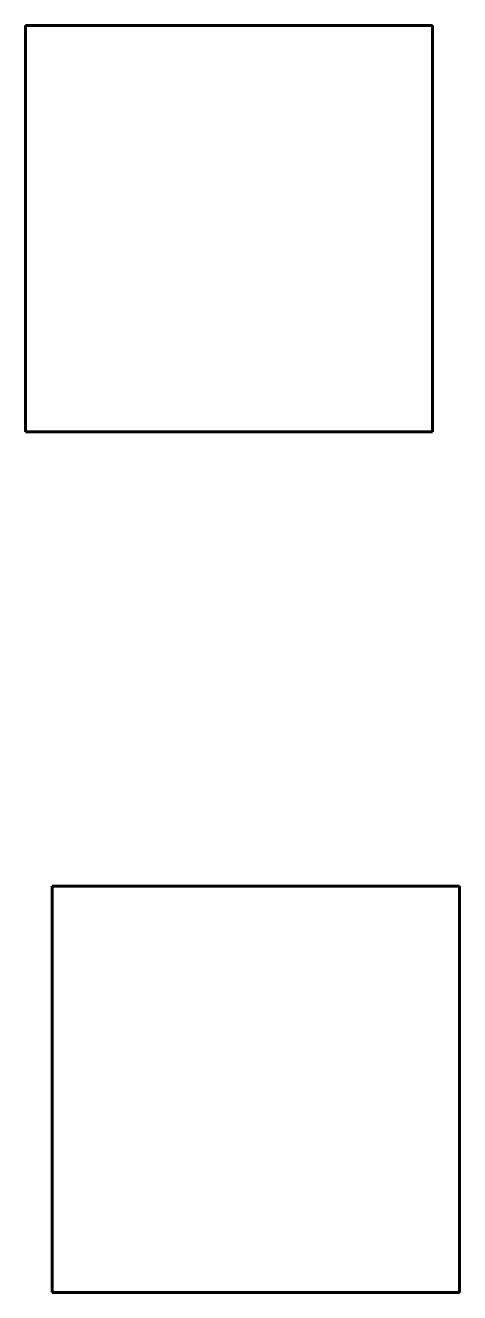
# Model space of a CAD drawing. Extents: x 0 to 297, y 0 to 292.
# Drawn here: x 173.82 to 175.95, y 103.58 to 109.81 of the extents above; entities that cross this region are included whole.
import ezdxf

# ---------------------------------------------------------------- set-up
doc = ezdxf.new("R2010")
doc.units = 0
doc.header["$MEASUREMENT"] = 0
doc.linetypes.add('K5LT_BASIC', pattern=[0])
doc.layers.add('Системный слой', color=7, linetype='Continuous')

# ---------------------------------------------------------------- blocks, each defined once
blk = doc.blocks.new('*U')
at = {"layer": 'Системный слой', "linetype": 'K5LT_BASIC', "lineweight": 60}
for p, q in [((175.819, 109.8127), (173.819, 109.8127)), ((173.819, 109.8127), (173.819, 107.8127)), ((175.819, 107.8127), (175.819, 109.8127)), ((173.819, 107.8127), (175.819, 107.8127)), ((175.9513, 105.5793), (173.9513, 105.5793)), ((173.9513, 105.5793), (173.9513, 103.5793)), ((175.9513, 103.5793), (175.9513, 105.5793)), ((173.9513, 103.5793), (175.9513, 103.5793))]:
    blk.add_line(p, q, dxfattribs=at)

msp = doc.modelspace()

# ---------------------------------------------------------------- block references
at = {"layer": 'Системный слой'}
msp.add_blockref('*U', (0, 0), dxfattribs=at)
msp.add_blockref('*U', (0, 0), dxfattribs=at)
msp.add_blockref('*U', (0, 0), dxfattribs=at)
msp.add_blockref('*U', (0, 0), dxfattribs=at)
msp.add_blockref('*U', (0, 0), dxfattribs=at)
msp.add_blockref('*U', (0, 0), dxfattribs=at)
msp.add_blockref('*U', (0, 0), dxfattribs=at)
msp.add_blockref('*U', (0, 0), dxfattribs=at)
msp.add_blockref('*U', (0, 0), dxfattribs=at)
msp.add_blockref('*U', (0, 0), dxfattribs=at)
msp.add_blockref('*U', (0, 0), dxfattribs=at)
msp.add_blockref('*U', (0, 0), dxfattribs=at)
msp.add_blockref('*U', (0, 0), dxfattribs=at)
msp.add_blockref('*U', (0, 0), dxfattribs=at)
msp.add_blockref('*U', (0, 0), dxfattribs=at)
msp.add_blockref('*U', (0, 0), dxfattribs=at)
msp.add_blockref('*U', (0, 0), dxfattribs=at)
msp.add_blockref('*U', (0, 0), dxfattribs=at)
msp.add_blockref('*U', (0, 0), dxfattribs=at)
msp.add_blockref('*U', (0, 0), dxfattribs=at)
msp.add_blockref('*U', (0, 0), dxfattribs=at)
msp.add_blockref('*U', (0, 0), dxfattribs=at)
msp.add_blockref('*U', (0, 0), dxfattribs=at)
msp.add_blockref('*U', (0, 0), dxfattribs=at)
msp.add_blockref('*U', (0, 0), dxfattribs=at)
msp.add_blockref('*U', (0, 0), dxfattribs=at)
msp.add_blockref('*U', (0, 0), dxfattribs=at)
msp.add_blockref('*U', (0, 0), dxfattribs=at)
msp.add_blockref('*U', (0, 0), dxfattribs=at)
msp.add_blockref('*U', (0, 0), dxfattribs=at)
msp.add_blockref('*U', (0, 0), dxfattribs=at)
msp.add_blockref('*U', (0, 0), dxfattribs=at)
msp.add_blockref('*U', (0, 0), dxfattribs=at)
msp.add_blockref('*U', (0, 0), dxfattribs=at)
msp.add_blockref('*U', (0, 0), dxfattribs=at)
msp.add_blockref('*U', (0, 0), dxfattribs=at)
msp.add_blockref('*U', (0, 0), dxfattribs=at)
msp.add_blockref('*U', (0, 0), dxfattribs=at)
msp.add_blockref('*U', (0, 0), dxfattribs=at)
msp.add_blockref('*U', (0, 0), dxfattribs=at)
msp.add_blockref('*U', (0, 0), dxfattribs=at)
msp.add_blockref('*U', (0, 0), dxfattribs=at)
msp.add_blockref('*U', (0, 0), dxfattribs=at)
msp.add_blockref('*U', (0, 0), dxfattribs=at)
msp.add_blockref('*U', (0, 0), dxfattribs=at)
msp.add_blockref('*U', (0, 0), dxfattribs=at)
msp.add_blockref('*U', (0, 0), dxfattribs=at)
msp.add_blockref('*U', (0, 0), dxfattribs=at)
msp.add_blockref('*U', (0, 0), dxfattribs=at)
msp.add_blockref('*U', (0, 0), dxfattribs=at)
msp.add_blockref('*U', (0, 0), dxfattribs=at)
msp.add_blockref('*U', (0, 0), dxfattribs=at)
msp.add_blockref('*U', (0, 0), dxfattribs=at)
msp.add_blockref('*U', (0, 0), dxfattribs=at)
msp.add_blockref('*U', (0, 0), dxfattribs=at)
msp.add_blockref('*U', (0, 0), dxfattribs=at)
msp.add_blockref('*U', (0, 0), dxfattribs=at)
msp.add_blockref('*U', (0, 0), dxfattribs=at)
msp.add_blockref('*U', (0, 0), dxfattribs=at)
msp.add_blockref('*U', (0, 0), dxfattribs=at)
msp.add_blockref('*U', (0, 0), dxfattribs=at)
msp.add_blockref('*U', (0, 0), dxfattribs=at)
msp.add_blockref('*U', (0, 0), dxfattribs=at)
msp.add_blockref('*U', (0, 0), dxfattribs=at)
msp.add_blockref('*U', (0, 0), dxfattribs=at)
msp.add_blockref('*U', (0, 0), dxfattribs=at)
msp.add_blockref('*U', (0, 0), dxfattribs=at)
msp.add_blockref('*U', (0, 0), dxfattribs=at)
msp.add_blockref('*U', (0, 0), dxfattribs=at)
msp.add_blockref('*U', (0, 0), dxfattribs=at)
msp.add_blockref('*U', (0, 0), dxfattribs=at)
msp.add_blockref('*U', (0, 0), dxfattribs=at)
msp.add_blockref('*U', (0, 0), dxfattribs=at)
msp.add_blockref('*U', (0, 0), dxfattribs=at)
msp.add_blockref('*U', (0, 0), dxfattribs=at)
msp.add_blockref('*U', (0, 0), dxfattribs=at)
msp.add_blockref('*U', (0, 0), dxfattribs=at)
msp.add_blockref('*U', (0, 0), dxfattribs=at)
msp.add_blockref('*U', (0, 0), dxfattribs=at)
msp.add_blockref('*U', (0, 0), dxfattribs=at)
msp.add_blockref('*U', (0, 0), dxfattribs=at)
msp.add_blockref('*U', (0, 0), dxfattribs=at)
msp.add_blockref('*U', (0, 0), dxfattribs=at)
msp.add_blockref('*U', (0, 0), dxfattribs=at)
msp.add_blockref('*U', (0, 0), dxfattribs=at)
msp.add_blockref('*U', (0, 0), dxfattribs=at)
msp.add_blockref('*U', (0, 0), dxfattribs=at)
msp.add_blockref('*U', (0, 0), dxfattribs=at)
msp.add_blockref('*U', (0, 0), dxfattribs=at)
msp.add_blockref('*U', (0, 0), dxfattribs=at)
msp.add_blockref('*U', (0, 0), dxfattribs=at)
msp.add_blockref('*U', (0, 0), dxfattribs=at)
msp.add_blockref('*U', (0, 0), dxfattribs=at)
msp.add_blockref('*U', (0, 0), dxfattribs=at)
msp.add_blockref('*U', (0, 0), dxfattribs=at)
msp.add_blockref('*U', (0, 0), dxfattribs=at)
msp.add_blockref('*U', (0, 0), dxfattribs=at)
msp.add_blockref('*U', (0, 0), dxfattribs=at)
msp.add_blockref('*U', (0, 0), dxfattribs=at)
msp.add_blockref('*U', (0, 0), dxfattribs=at)
msp.add_blockref('*U', (0, 0), dxfattribs=at)
msp.add_blockref('*U', (0, 0), dxfattribs=at)
msp.add_blockref('*U', (0, 0), dxfattribs=at)
msp.add_blockref('*U', (0, 0), dxfattribs=at)
msp.add_blockref('*U', (0, 0), dxfattribs=at)
msp.add_blockref('*U', (0, 0), dxfattribs=at)
msp.add_blockref('*U', (0, 0), dxfattribs=at)
msp.add_blockref('*U', (0, 0), dxfattribs=at)
msp.add_blockref('*U', (0, 0), dxfattribs=at)
msp.add_blockref('*U', (0, 0), dxfattribs=at)
msp.add_blockref('*U', (0, 0), dxfattribs=at)
msp.add_blockref('*U', (0, 0), dxfattribs=at)
msp.add_blockref('*U', (0, 0), dxfattribs=at)
msp.add_blockref('*U', (0, 0), dxfattribs=at)
msp.add_blockref('*U', (0, 0), dxfattribs=at)
msp.add_blockref('*U', (0, 0), dxfattribs=at)
msp.add_blockref('*U', (0, 0), dxfattribs=at)
msp.add_blockref('*U', (0, 0), dxfattribs=at)
msp.add_blockref('*U', (0, 0), dxfattribs=at)
msp.add_blockref('*U', (0, 0), dxfattribs=at)
msp.add_blockref('*U', (0, 0), dxfattribs=at)
msp.add_blockref('*U', (0, 0), dxfattribs=at)
msp.add_blockref('*U', (0, 0), dxfattribs=at)
msp.add_blockref('*U', (0, 0), dxfattribs=at)
msp.add_blockref('*U', (0, 0), dxfattribs=at)
msp.add_blockref('*U', (0, 0), dxfattribs=at)
msp.add_blockref('*U', (0, 0), dxfattribs=at)
msp.add_blockref('*U', (0, 0), dxfattribs=at)
msp.add_blockref('*U', (0, 0), dxfattribs=at)
msp.add_blockref('*U', (0, 0), dxfattribs=at)
msp.add_blockref('*U', (0, 0), dxfattribs=at)
msp.add_blockref('*U', (0, 0), dxfattribs=at)
msp.add_blockref('*U', (0, 0), dxfattribs=at)
msp.add_blockref('*U', (0, 0), dxfattribs=at)
msp.add_blockref('*U', (0, 0), dxfattribs=at)
msp.add_blockref('*U', (0, 0), dxfattribs=at)
msp.add_blockref('*U', (0, 0), dxfattribs=at)
msp.add_blockref('*U', (0, 0), dxfattribs=at)
msp.add_blockref('*U', (0, 0), dxfattribs=at)
msp.add_blockref('*U', (0, 0), dxfattribs=at)
msp.add_blockref('*U', (0, 0), dxfattribs=at)
msp.add_blockref('*U', (0, 0), dxfattribs=at)
msp.add_blockref('*U', (0, 0), dxfattribs=at)
msp.add_blockref('*U', (0, 0), dxfattribs=at)
msp.add_blockref('*U', (0, 0), dxfattribs=at)
msp.add_blockref('*U', (0, 0), dxfattribs=at)
msp.add_blockref('*U', (0, 0), dxfattribs=at)
msp.add_blockref('*U', (0, 0), dxfattribs=at)
msp.add_blockref('*U', (0, 0), dxfattribs=at)
msp.add_blockref('*U', (0, 0), dxfattribs=at)
msp.add_blockref('*U', (0, 0), dxfattribs=at)
msp.add_blockref('*U', (0, 0), dxfattribs=at)
msp.add_blockref('*U', (0, 0), dxfattribs=at)
msp.add_blockref('*U', (0, 0), dxfattribs=at)
msp.add_blockref('*U', (0, 0), dxfattribs=at)
msp.add_blockref('*U', (0, 0), dxfattribs=at)
msp.add_blockref('*U', (0, 0), dxfattribs=at)
msp.add_blockref('*U', (0, 0), dxfattribs=at)
msp.add_blockref('*U', (0, 0), dxfattribs=at)
msp.add_blockref('*U', (0, 0), dxfattribs=at)
msp.add_blockref('*U', (0, 0), dxfattribs=at)
msp.add_blockref('*U', (0, 0), dxfattribs=at)
msp.add_blockref('*U', (0, 0), dxfattribs=at)
msp.add_blockref('*U', (0, 0), dxfattribs=at)
msp.add_blockref('*U', (0, 0), dxfattribs=at)
msp.add_blockref('*U', (0, 0), dxfattribs=at)
msp.add_blockref('*U', (0, 0), dxfattribs=at)
msp.add_blockref('*U', (0, 0), dxfattribs=at)
msp.add_blockref('*U', (0, 0), dxfattribs=at)
msp.add_blockref('*U', (0, 0), dxfattribs=at)
msp.add_blockref('*U', (0, 0), dxfattribs=at)
msp.add_blockref('*U', (0, 0), dxfattribs=at)
msp.add_blockref('*U', (0, 0), dxfattribs=at)
msp.add_blockref('*U', (0, 0), dxfattribs=at)
msp.add_blockref('*U', (0, 0), dxfattribs=at)
msp.add_blockref('*U', (0, 0), dxfattribs=at)
msp.add_blockref('*U', (0, 0), dxfattribs=at)
msp.add_blockref('*U', (0, 0), dxfattribs=at)
msp.add_blockref('*U', (0, 0), dxfattribs=at)
msp.add_blockref('*U', (0, 0), dxfattribs=at)
msp.add_blockref('*U', (0, 0), dxfattribs=at)
msp.add_blockref('*U', (0, 0), dxfattribs=at)
msp.add_blockref('*U', (0, 0), dxfattribs=at)
msp.add_blockref('*U', (0, 0), dxfattribs=at)
msp.add_blockref('*U', (0, 0), dxfattribs=at)
msp.add_blockref('*U', (0, 0), dxfattribs=at)
msp.add_blockref('*U', (0, 0), dxfattribs=at)
msp.add_blockref('*U', (0, 0), dxfattribs=at)
msp.add_blockref('*U', (0, 0), dxfattribs=at)
msp.add_blockref('*U', (0, 0), dxfattribs=at)
msp.add_blockref('*U', (0, 0), dxfattribs=at)
msp.add_blockref('*U', (0, 0), dxfattribs=at)
msp.add_blockref('*U', (0, 0), dxfattribs=at)
msp.add_blockref('*U', (0, 0), dxfattribs=at)
msp.add_blockref('*U', (0, 0), dxfattribs=at)
msp.add_blockref('*U', (0, 0), dxfattribs=at)
msp.add_blockref('*U', (0, 0), dxfattribs=at)
msp.add_blockref('*U', (0, 0), dxfattribs=at)
msp.add_blockref('*U', (0, 0), dxfattribs=at)
msp.add_blockref('*U', (0, 0), dxfattribs=at)
msp.add_blockref('*U', (0, 0), dxfattribs=at)
msp.add_blockref('*U', (0, 0), dxfattribs=at)
msp.add_blockref('*U', (0, 0), dxfattribs=at)
msp.add_blockref('*U', (0, 0), dxfattribs=at)
msp.add_blockref('*U', (0, 0), dxfattribs=at)
msp.add_blockref('*U', (0, 0), dxfattribs=at)
msp.add_blockref('*U', (0, 0), dxfattribs=at)
msp.add_blockref('*U', (0, 0), dxfattribs=at)
msp.add_blockref('*U', (0, 0), dxfattribs=at)
msp.add_blockref('*U', (0, 0), dxfattribs=at)
msp.add_blockref('*U', (0, 0), dxfattribs=at)
msp.add_blockref('*U', (0, 0), dxfattribs=at)
msp.add_blockref('*U', (0, 0), dxfattribs=at)
msp.add_blockref('*U', (0, 0), dxfattribs=at)
msp.add_blockref('*U', (0, 0), dxfattribs=at)
msp.add_blockref('*U', (0, 0), dxfattribs=at)
msp.add_blockref('*U', (0, 0), dxfattribs=at)
msp.add_blockref('*U', (0, 0), dxfattribs=at)
msp.add_blockref('*U', (0, 0), dxfattribs=at)
msp.add_blockref('*U', (0, 0), dxfattribs=at)
msp.add_blockref('*U', (0, 0), dxfattribs=at)
msp.add_blockref('*U', (0, 0), dxfattribs=at)
msp.add_blockref('*U', (0, 0), dxfattribs=at)
msp.add_blockref('*U', (0, 0), dxfattribs=at)
msp.add_blockref('*U', (0, 0), dxfattribs=at)
msp.add_blockref('*U', (0, 0), dxfattribs=at)
msp.add_blockref('*U', (0, 0), dxfattribs=at)
msp.add_blockref('*U', (0, 0), dxfattribs=at)
msp.add_blockref('*U', (0, 0), dxfattribs=at)
msp.add_blockref('*U', (0, 0), dxfattribs=at)
msp.add_blockref('*U', (0, 0), dxfattribs=at)
msp.add_blockref('*U', (0, 0), dxfattribs=at)
msp.add_blockref('*U', (0, 0), dxfattribs=at)
msp.add_blockref('*U', (0, 0), dxfattribs=at)
msp.add_blockref('*U', (0, 0), dxfattribs=at)
msp.add_blockref('*U', (0, 0), dxfattribs=at)
msp.add_blockref('*U', (0, 0), dxfattribs=at)
msp.add_blockref('*U', (0, 0), dxfattribs=at)
msp.add_blockref('*U', (0, 0), dxfattribs=at)
msp.add_blockref('*U', (0, 0), dxfattribs=at)
msp.add_blockref('*U', (0, 0), dxfattribs=at)
msp.add_blockref('*U', (0, 0), dxfattribs=at)
msp.add_blockref('*U', (0, 0), dxfattribs=at)
msp.add_blockref('*U', (0, 0), dxfattribs=at)
msp.add_blockref('*U', (0, 0), dxfattribs=at)
msp.add_blockref('*U', (0, 0), dxfattribs=at)
msp.add_blockref('*U', (0, 0), dxfattribs=at)
msp.add_blockref('*U', (0, 0), dxfattribs=at)
msp.add_blockref('*U', (0, 0), dxfattribs=at)
msp.add_blockref('*U', (0, 0), dxfattribs=at)
msp.add_blockref('*U', (0, 0), dxfattribs=at)
msp.add_blockref('*U', (0, 0), dxfattribs=at)
msp.add_blockref('*U', (0, 0), dxfattribs=at)
msp.add_blockref('*U', (0, 0), dxfattribs=at)
msp.add_blockref('*U', (0, 0), dxfattribs=at)
msp.add_blockref('*U', (0, 0), dxfattribs=at)
msp.add_blockref('*U', (0, 0), dxfattribs=at)
msp.add_blockref('*U', (0, 0), dxfattribs=at)
msp.add_blockref('*U', (0, 0), dxfattribs=at)
msp.add_blockref('*U', (0, 0), dxfattribs=at)
msp.add_blockref('*U', (0, 0), dxfattribs=at)
msp.add_blockref('*U', (0, 0), dxfattribs=at)
msp.add_blockref('*U', (0, 0), dxfattribs=at)
msp.add_blockref('*U', (0, 0), dxfattribs=at)
msp.add_blockref('*U', (0, 0), dxfattribs=at)
msp.add_blockref('*U', (0, 0), dxfattribs=at)
msp.add_blockref('*U', (0, 0), dxfattribs=at)
msp.add_blockref('*U', (0, 0), dxfattribs=at)
msp.add_blockref('*U', (0, 0), dxfattribs=at)
msp.add_blockref('*U', (0, 0), dxfattribs=at)
msp.add_blockref('*U', (0, 0), dxfattribs=at)
msp.add_blockref('*U', (0, 0), dxfattribs=at)
msp.add_blockref('*U', (0, 0), dxfattribs=at)
msp.add_blockref('*U', (0, 0), dxfattribs=at)
msp.add_blockref('*U', (0, 0), dxfattribs=at)
msp.add_blockref('*U', (0, 0), dxfattribs=at)
msp.add_blockref('*U', (0, 0), dxfattribs=at)
msp.add_blockref('*U', (0, 0), dxfattribs=at)
msp.add_blockref('*U', (0, 0), dxfattribs=at)
msp.add_blockref('*U', (0, 0), dxfattribs=at)
msp.add_blockref('*U', (0, 0), dxfattribs=at)
msp.add_blockref('*U', (0, 0), dxfattribs=at)
msp.add_blockref('*U', (0, 0), dxfattribs=at)
msp.add_blockref('*U', (0, 0), dxfattribs=at)
msp.add_blockref('*U', (0, 0), dxfattribs=at)
msp.add_blockref('*U', (0, 0), dxfattribs=at)
msp.add_blockref('*U', (0, 0), dxfattribs=at)
msp.add_blockref('*U', (0, 0), dxfattribs=at)
msp.add_blockref('*U', (0, 0), dxfattribs=at)
msp.add_blockref('*U', (0, 0), dxfattribs=at)
msp.add_blockref('*U', (0, 0), dxfattribs=at)
msp.add_blockref('*U', (0, 0), dxfattribs=at)
msp.add_blockref('*U', (0, 0), dxfattribs=at)
msp.add_blockref('*U', (0, 0), dxfattribs=at)
msp.add_blockref('*U', (0, 0), dxfattribs=at)
msp.add_blockref('*U', (0, 0), dxfattribs=at)
msp.add_blockref('*U', (0, 0), dxfattribs=at)
msp.add_blockref('*U', (0, 0), dxfattribs=at)
msp.add_blockref('*U', (0, 0), dxfattribs=at)
msp.add_blockref('*U', (0, 0), dxfattribs=at)
msp.add_blockref('*U', (0, 0), dxfattribs=at)
msp.add_blockref('*U', (0, 0), dxfattribs=at)
msp.add_blockref('*U', (0, 0), dxfattribs=at)
msp.add_blockref('*U', (0, 0), dxfattribs=at)
msp.add_blockref('*U', (0, 0), dxfattribs=at)
msp.add_blockref('*U', (0, 0), dxfattribs=at)
msp.add_blockref('*U', (0, 0), dxfattribs=at)
msp.add_blockref('*U', (0, 0), dxfattribs=at)
msp.add_blockref('*U', (0, 0), dxfattribs=at)
msp.add_blockref('*U', (0, 0), dxfattribs=at)
msp.add_blockref('*U', (0, 0), dxfattribs=at)
msp.add_blockref('*U', (0, 0), dxfattribs=at)
msp.add_blockref('*U', (0, 0), dxfattribs=at)
msp.add_blockref('*U', (0, 0), dxfattribs=at)
msp.add_blockref('*U', (0, 0), dxfattribs=at)
msp.add_blockref('*U', (0, 0), dxfattribs=at)
msp.add_blockref('*U', (0, 0), dxfattribs=at)
msp.add_blockref('*U', (0, 0), dxfattribs=at)
msp.add_blockref('*U', (0, 0), dxfattribs=at)
msp.add_blockref('*U', (0, 0), dxfattribs=at)
msp.add_blockref('*U', (0, 0), dxfattribs=at)
msp.add_blockref('*U', (0, 0), dxfattribs=at)
msp.add_blockref('*U', (0, 0), dxfattribs=at)
msp.add_blockref('*U', (0, 0), dxfattribs=at)
msp.add_blockref('*U', (0, 0), dxfattribs=at)
msp.add_blockref('*U', (0, 0), dxfattribs=at)
msp.add_blockref('*U', (0, 0), dxfattribs=at)
msp.add_blockref('*U', (0, 0), dxfattribs=at)
msp.add_blockref('*U', (0, 0), dxfattribs=at)
msp.add_blockref('*U', (0, 0), dxfattribs=at)
msp.add_blockref('*U', (0, 0), dxfattribs=at)
msp.add_blockref('*U', (0, 0), dxfattribs=at)
msp.add_blockref('*U', (0, 0), dxfattribs=at)
msp.add_blockref('*U', (0, 0), dxfattribs=at)
msp.add_blockref('*U', (0, 0), dxfattribs=at)
msp.add_blockref('*U', (0, 0), dxfattribs=at)
msp.add_blockref('*U', (0, 0), dxfattribs=at)
msp.add_blockref('*U', (0, 0), dxfattribs=at)
msp.add_blockref('*U', (0, 0), dxfattribs=at)
msp.add_blockref('*U', (0, 0), dxfattribs=at)
msp.add_blockref('*U', (0, 0), dxfattribs=at)
msp.add_blockref('*U', (0, 0), dxfattribs=at)
msp.add_blockref('*U', (0, 0), dxfattribs=at)
msp.add_blockref('*U', (0, 0), dxfattribs=at)
msp.add_blockref('*U', (0, 0), dxfattribs=at)
msp.add_blockref('*U', (0, 0), dxfattribs=at)
msp.add_blockref('*U', (0, 0), dxfattribs=at)
msp.add_blockref('*U', (0, 0), dxfattribs=at)
msp.add_blockref('*U', (0, 0), dxfattribs=at)
msp.add_blockref('*U', (0, 0), dxfattribs=at)
msp.add_blockref('*U', (0, 0), dxfattribs=at)
msp.add_blockref('*U', (0, 0), dxfattribs=at)
msp.add_blockref('*U', (0, 0), dxfattribs=at)
msp.add_blockref('*U', (0, 0), dxfattribs=at)
msp.add_blockref('*U', (0, 0), dxfattribs=at)
msp.add_blockref('*U', (0, 0), dxfattribs=at)
msp.add_blockref('*U', (0, 0), dxfattribs=at)
msp.add_blockref('*U', (0, 0), dxfattribs=at)
msp.add_blockref('*U', (0, 0), dxfattribs=at)
msp.add_blockref('*U', (0, 0), dxfattribs=at)
msp.add_blockref('*U', (0, 0), dxfattribs=at)
msp.add_blockref('*U', (0, 0), dxfattribs=at)
msp.add_blockref('*U', (0, 0), dxfattribs=at)
msp.add_blockref('*U', (0, 0), dxfattribs=at)

doc.saveas('drawing.dxf')
